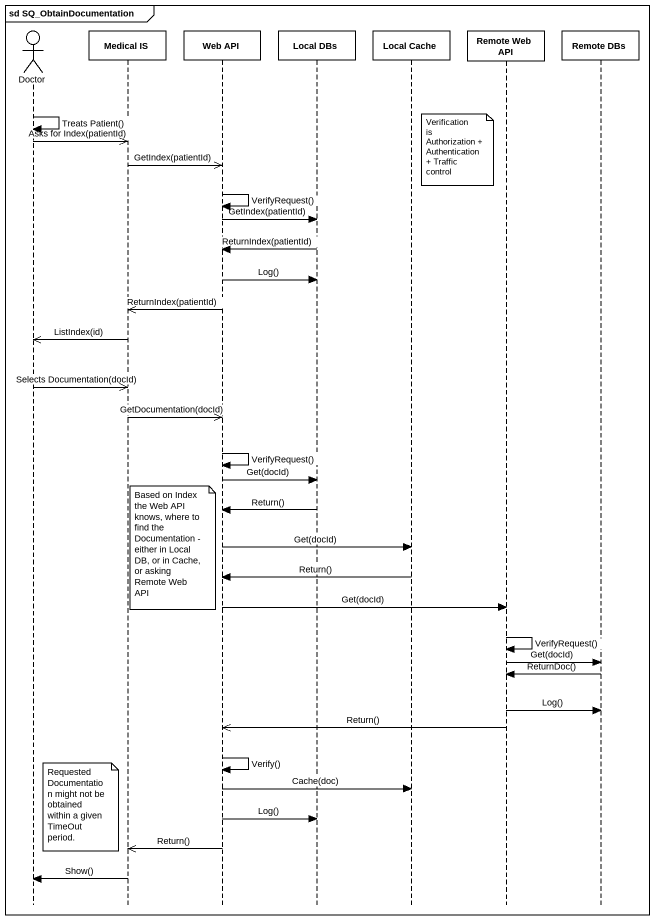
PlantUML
@startuml
mainframe sd SQ_ObtainDocumentation
hide footbox
actor Doctor
participant "Medical IS" as Medical_IS
participant "Web API" as Web_API
participant "Local DBs" as Local_DBs
participant "Local Cache" as Local_Cache
participant "Remote Web API" as Remote_Web_API
participant "Remote DBs" as Remote_DBs

Doctor -> Doctor : Treats Patient()
Doctor ->> Medical_IS : Asks for Index(patientId)
note right of Local_Cache
  Verification
  is Authorization + Authentication + Traffic control
end note
Medical_IS ->> Web_API : GetIndex(patientId)
Web_API -> Web_API : VerifyRequest()
Web_API -> Local_DBs : GetIndex(patientId)
Local_DBs -> Web_API : ReturnIndex(patientId)
Web_API -> Local_DBs : Log()
Web_API ->> Medical_IS : ReturnIndex(patientId)
Medical_IS ->> Doctor : ListIndex(id)
Doctor ->> Medical_IS : Selects Documentation(docId)
Medical_IS ->> Web_API : GetDocumentation(docId)
Web_API -> Web_API : VerifyRequest()
Web_API -> Local_DBs : Get(docId)
Local_DBs -> Web_API : Return()
Web_API -> Local_Cache : Get(docId)
note right of Medical_IS : Based on Index the Web API knows, where to find the Documentation - either in Local DB, or in Cache, or asking Remote Web API
Local_Cache -> Web_API : Return()
Web_API -> Remote_Web_API : Get(docId)
Remote_Web_API -> Remote_Web_API : VerifyRequest()
Remote_Web_API -> Remote_DBs : Get(docId)
Remote_DBs -> Remote_Web_API : ReturnDoc()
Remote_Web_API -> Remote_DBs : Log()
Remote_Web_API ->> Web_API : Return()
Web_API -> Web_API : Verify()
Web_API -> Local_Cache : Cache(doc)
note left of Medical_IS : Requested Documentation might not be obtained within a given TimeOut period.
Web_API -> Local_DBs : Log()
Web_API ->> Medical_IS : Return()
Medical_IS -> Doctor : Show()
@enduml
